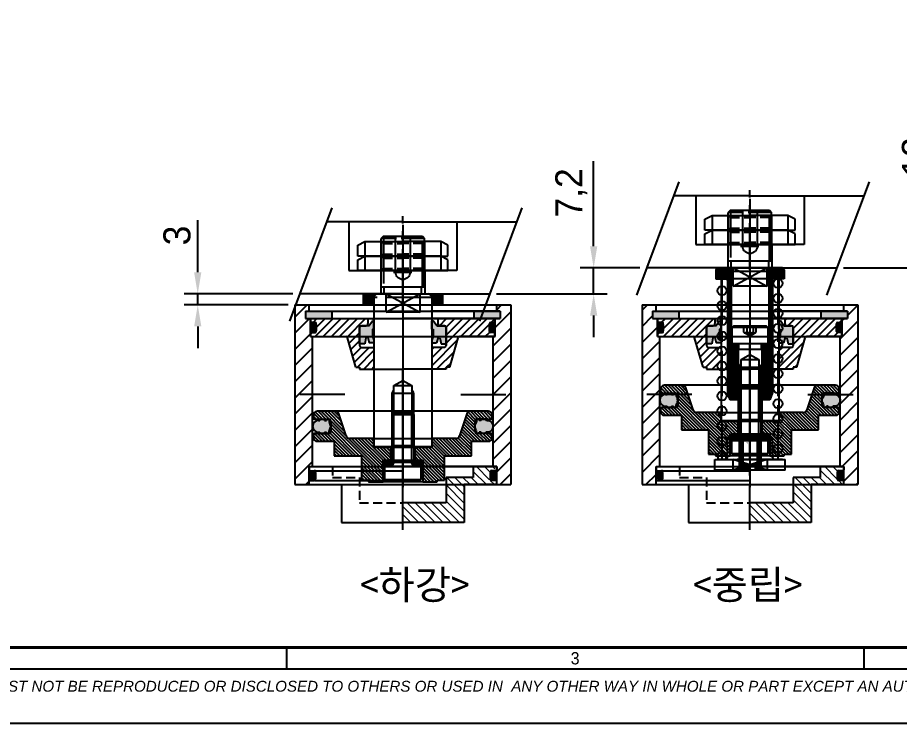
# Model space of a CAD drawing. Header units: inches. Extents: x 0 to 23821, y 0 to 11279.
# Drawn here: x 16130 to 16374.3, y 5964.5 to 6159.9 of the extents above; entities that cross this region are included whole.
import ezdxf

# ---------------------------------------------------------------- set-up
doc = ezdxf.new("R2010")
doc.units = ezdxf.units.IN
doc.header["$LTSCALE"] = 10
doc.header["$MEASUREMENT"] = 0
for name, pattern in [('CENTER', [2, 1.25, -0.25, 0.25, -0.25]), ('DASHED', [0.75, 0.5, -0.25]), ('HIDDEN', [0.375, 0.25, -0.125]), ('PHANTOM', [2.5, 1.25, -0.25, 0.25, -0.25, 0.25, -0.25])]:
    doc.linetypes.add(name, pattern=pattern)
doc.layers.get('Defpoints').update_dxf_attribs({"color": 8})
for name, color, linetype in [('11', 1, 'CENTER'), ('22', 2, 'HIDDEN'), ('77', 40, 'HIDDEN'), ('CENTER LINE', 1, 'CENTER'), ('HIDDEN LINE', 4, 'HIDDEN'), ('PHANTOM LINE', 6, 'PHANTOM'), ('T', 3, 'Continuous'), ('THIN LINE', 3, 'Continuous')]:
    doc.layers.add(name, color=color, linetype=linetype)
doc.layers.add('33', color=3, linetype='PHANTOM', lineweight=9)
doc.styles.add('SCI', font='')
doc.styles.get("Standard").update_dxf_attribs({"font": 'arial.ttf'})
doc.styles.add('기본글씨', font='')
doc.styles.get('SCI').set_extended_font_data('Gulim')
doc.styles.get('기본글씨').set_extended_font_data('GulimChe')
doc.dimstyles.new('SCH', dxfattribs={"dimtxt": 2.5, "dimasz": 2, "dimexe": 1.25, "dimexo": 0.625, "dimtad": 1, "dimdec": 8, "dimtxsty": 'SCI', "dimcen": 2.5, "dimclrd": 4, "dimclre": 4, "dimclrt": 7, "dimadec": 8, "dimazin": 2, "dimtfac": 1, "dimtdec": 8, "dimtmove": 0, "dimatfit": 3, "dimfxl": 1, "dimarcsym": 0})

# ---------------------------------------------------------------- blocks, each defined once
blk = doc.blocks.new('A$Cfc68a438')
at = {"color": 2}
for p, q in [((-248, 10.5), (-248, 7.5)), ((-168, 10.5), (-168, 7.5))]:
    blk.add_line(p, q, dxfattribs=at)
at = {"color": 1}
blk.add_lwpolyline([(-420, 297), (0, 297), (0, 0), (-420, 0)], close=True, dxfattribs=at)
at = {"color": 2}
blk.add_lwpolyline([(-408, 289.5), (-8, 289.5), (-8, 7.5), (-408, 7.5)], close=True, dxfattribs=at)
at = {"const_width": 0.4}
blk.add_lwpolyline([(-405, 286.5), (-11, 286.5), (-11, 10.5), (-405, 10.5)], close=True, dxfattribs=at)
at = {"color": 2, "insert": (-208, 9), "char_height": 1.7, "width": 80, "attachment_point": 5, "style": 'SCI'}
blk.add_mtext('3', dxfattribs=at)
at = {"color": 3, "insert": (-408, 5), "char_height": 1.5, "width": 400.0238, "attachment_point": 4, "style": 'SCI'}
blk.add_mtext('{\\fArial|b0|i1|c0|p34;THIS DRAWING CONTAINS CONFIDENTIAL INFORMATION PROPRIETARY TO SECHANG INTERNATIONAL Co., Ltd.   IT MUST NOT BE REPRODUCED OR DISCLOSED TO OTHERS OR USED IN  ANY OTHER WAY IN WHOLE OR PART EXCEPT AN AUTHORIZED IN WRITING BY SECHANG INTERNATIONAL Co., Ltd.  }', dxfattribs=at)
blk = doc.blocks.new('A$Ce8d7970b')
h = blk.add_hatch()
h.set_pattern_fill('ANSI31', color=3)
h.set_pattern_definition([(45, (-2840.139, -2710.0392), (-2.245064, 2.245064), [])])
h.paths.add_polyline_path([(-25, 0), (-25.6, 0), (-25.6, 5), (-27, 5), (-27, 7), (-26, 7), (-26, 8.8), (-29.9, 8.8), (-29.9, -16), (-25, -16)])
h.paths.add_polyline_path([(-25, -16), (-29.9, -16), (-29.9, -41), (-26, -41), (-26, -36), (-25, -36)])
h.paths.add_polyline_path([(29.9, 8.8), (26, 8.8), (26, 7), (27, 7), (27, 5), (25.6, 5), (25.6, 0), (25, 0), (25, -16), (29.9, -16)])
h.paths.add_polyline_path([(29.9, -16), (25, -16), (25, -36), (26, -36), (26, -41), (29.9, -41)])
for p, q in [((-29.9, 8.8), (29.9, 8.8)), ((-29.9, 8.8), (-29.9, -41)), ((-26, 7), (-26, 8.8)), ((26, 7), (26, 8.8)), ((29.9, 8.8), (29.9, -41)), ((-27, 7), (27, 7)), ((-27, 7), (-27, 5)), ((-27, 5), (27, 5)), ((-25.6, 0), (-25.6, 5)), ((25.6, 0), (25.6, 5)), ((27, 7), (27, 5)), ((-25.6, 0), (25.6, 0)), ((-25, -36), (-25, 0)), ((25, -36), (25, 0)), ((-26, -36), (26, -36)), ((-26, -41), (-26, -36)), ((26, -41), (26, -36)), ((-29.9, -41), (29.9, -41))]:
    blk.add_line(p, q)
at = {"layer": 'CENTER LINE'}
for p, q in [((0, 10.8), (0, -43)), ((-16.07, -16), (-31.05, -16)), ((16.07, -16), (31.05, -16))]:
    blk.add_line(p, q, dxfattribs=at)
blk = doc.blocks.new('A$C10B85BA4')
at = {"layer": 'THIN LINE'}
blk.add_hatch(color=256, dxfattribs=at).paths.add_polyline_path([(-11.91, 0), (-11.91, 2), (-19.24, 2), (-19.24, 0)])
at = {"color": 7, "linetype": 'Continuous'}
for p, q in [((-19.24, 2), (0, 2)), ((-19.24, 2), (-19.24, 0)), ((-19.24, 0), (0, 0))]:
    blk.add_line(p, q, dxfattribs=at)
at = {"color": 3, "linetype": 'DASHED'}
blk.add_line((-11.91, 2), (-11.91, 0), dxfattribs=at)
at = {"layer": 'THIN LINE'}
blk.add_line((-11.91, 2), (-11.91, 0), dxfattribs=at)
blk = doc.blocks.new('A$C268A3F26')
at = {"layer": 'THIN LINE'}
blk.add_hatch(color=256, dxfattribs=at).paths.add_polyline_path([(0, 0.87, 0.37096), (-1.5, 0.87), (-1.5, -0.87, 0.37096), (0, -0.87)])
for p, q in [((-1.5, 0.87), (-1.5, -0.87)), ((0, 0.87), (0, -0.87))]:
    blk.add_line(p, q, dxfattribs=at)
for start, end in [(49.2943, 130.7057), (229.2943, 310.7057)]:
    blk.add_arc((-0.75, 0), 1.15, start, end, dxfattribs=at)
blk = doc.blocks.new('A$C6FC21D95')
at = {"layer": 'THIN LINE'}
blk.add_hatch(color=256, dxfattribs=at).paths.add_polyline_path([(-3.32, 1.24), (-5, 0.92), (-5, -0.5), (-0.5, -0.5, 0.414214), (0, 0), (0, 2.08), (1.4, 3.07), (1.4, 3.5), (-0.96, 3.5), (-0.96, 3.08), (-2.93, 3.08), (-3.97, 3.5), (-4.75, 3.5), (-4.75, 2.18), (-3.29, 1.75, -0.788758)])
for p, q in [((-4.75, 3.5), (-4.75, 2.18)), ((-3.97, 3.5), (-4.75, 3.5)), ((-2.93, 3.08), (-3.97, 3.5)), ((-0.96, 3.08), (-2.93, 3.08)), ((-0.96, 3.5), (1.4, 3.5)), ((-0.96, 3.5), (-0.96, 3.08)), ((0, 2.08), (1.4, 3.07)), ((1.4, 3.5), (1.4, 3.07)), ((-3.32, 1.24), (-5, 0.92)), ((-5, 0.92), (-5, -0.5)), ((-3.29, 1.75), (-4.75, 2.18)), ((0, 2.08), (0, 0)), ((-5, -0.5), (-0.5, -0.5))]:
    blk.add_line(p, q, dxfattribs=at)
for centre, radius, start, end in [((-3.37, 1.5), 0.266, 280.7708, 73.8303), ((-0.5, 0), 0.5, 270, 0)]:
    blk.add_arc(centre, radius, start, end, dxfattribs=at)
blk = doc.blocks.new('A$C0103d36f')
h = blk.add_hatch()
h.set_pattern_fill('ANSI31', color=2, scale=0.5)
h.set_pattern_definition([(45, (-1745.3104, -2719.5731), (-1.122532, 1.122532), [])])
h.paths.add_polyline_path([(-12, -2.5, -0.414214), (-11.5, -2), (-10.3, -2, 0.414214), (-9.7, -1.4), (-9.7, 0), (-25.5, 0), (-25.5, -0.88, 0.39896), (-25.31, -1.08), (-24.28, -1.14, -0.39896), (-24, -1.43), (-24, -3.57, -0.39896), (-24.28, -3.86), (-25.31, -3.92, 0.39896), (-25.5, -4.12), (-25.5, -5), (-15.81, -5, -0.334595), (-15.33, -5.36), (-13, -13.5), (-12, -13.5), (-12, -14), (-8.3, -14, 0.414214), (-8, -13.7), (-8, -8.3, 0.414214), (-8.3, -8), (-11.5, -8, -0.414214), (-12, -7.5)])
h.paths.add_polyline_path([(15.81, -5), (25.5, -5), (25.5, -4.12, 0.39896), (25.31, -3.92), (24.28, -3.86, -0.39896), (24, -3.57), (24, -1.43, -0.39896), (24.28, -1.14), (25.31, -1.08, 0.39896), (25.5, -0.88), (25.5, 0), (9.7, 0), (9.7, -1.4, 0.414214), (10.3, -2), (11.5, -2, -0.414214), (12, -2.5), (12, -7.5, -0.414214), (11.5, -8), (8.3, -8, 0.414214), (8, -8.3), (8, -13.7, 0.414214), (8.3, -14), (12, -14), (12, -13.5), (13, -13.5), (15.33, -5.36, -0.334595)])
for p, q in [((-25.5, 0), (0, 0)), ((-9.7, 0), (-9.7, -1.4)), ((25.5, 0), (0, 0)), ((9.7, 0), (9.7, -1.4)), ((-11.5, -2), (-10.3, -2)), ((11.5, -2), (10.3, -2)), ((-12, -2.5), (-12, -7.5)), ((12, -2.5), (12, -7.5)), ((-25.5, -5), (-15.81, -5)), ((-13, -13.5), (-15.33, -5.36)), ((13, -13.5), (15.33, -5.36)), ((25.5, -5), (15.81, -5)), ((-11.5, -8), (-8.3, -8)), ((-8, -8.3), (-8, -13.7)), ((8, -8.3), (8, -13.7)), ((11.5, -8), (8.3, -8)), ((-13, -13.5), (-12, -13.5)), ((-12, -13.5), (-12, -14)), ((-12, -14), (0, -14)), ((12, -14), (0, -14)), ((13, -13.5), (12, -13.5)), ((12, -13.5), (12, -14)), ((12, -13.5), (12, -14))]:
    blk.add_line(p, q)
at = {"color": 7}
for p, q in [((-25.5, -0.88), (-25.5, 0)), ((25.5, -0.88), (25.5, 0)), ((-24.28, -1.14), (-25.31, -1.08)), ((-24, -1.15), (-24.1, -1.14)), ((-24, -1.25), (-24, -1.15)), ((-24, -3.57), (-24, -1.43)), ((24, -3.57), (24, -1.43)), ((24.28, -1.14), (25.31, -1.08)), ((-25.5, -5), (-25.5, -4.12)), ((-25.31, -3.92), (-24.28, -3.86)), ((25.31, -3.92), (24.28, -3.86)), ((25.5, -5), (25.5, -4.12))]:
    blk.add_line(p, q, dxfattribs=at)
for centre, radius, start, end in [((-25.3, -0.88), 0.2, 180, 267), ((-24.3, -1.43), 0.3, 0, 87), ((24.3, -1.43), 0.3, 93, 180), ((25.3, -0.88), 0.2, 273, 0), ((-25.3, -4.12), 0.2, 93, 180), ((-24.3, -3.57), 0.3, 273, 0), ((24.3, -3.57), 0.3, 180, 267), ((25.3, -4.12), 0.2, 0, 87)]:
    blk.add_arc(centre, radius, start, end, dxfattribs=at)
for centre, radius, start, end in [((-11.5, -2.5), 0.5, 90, 180), ((-10.3, -1.4), 0.6, 270, 0), ((10.3, -1.4), 0.6, 180, 270), ((11.5, -2.5), 0.5, 0, 90), ((-15.81, -5.5), 0.5, 16, 90), ((15.81, -5.5), 0.5, 90, 164), ((-11.5, -7.5), 0.5, 180, 270), ((-8.3, -8.3), 0.3, 0, 90), ((8.3, -8.3), 0.3, 90, 180), ((11.5, -7.5), 0.5, 270, 0), ((-8.3, -13.7), 0.3, 270, 0), ((8.3, -13.7), 0.3, 180, 270)]:
    blk.add_arc(centre, radius, start, end)
at = {"layer": 'CENTER LINE'}
blk.add_line((0, 1.5), (0, -15.5), dxfattribs=at)
blk = doc.blocks.new('A$Cf395cb6d')
blk.add_blockref('A$C0103d36f', (0, 8))
at = {"layer": 'THIN LINE'}
for name, p in [('A$C10B85BA4', (-7.76, 8)), ('A$C268A3F26', (-24, 5.5))]:
    blk.add_blockref(name, p, dxfattribs=at)
at = {"layer": 'THIN LINE', "xscale": -1}
for name, p in [('A$C10B85BA4', (7.76, 8)), ('A$C268A3F26', (24, 5.5))]:
    blk.add_blockref(name, p, dxfattribs=at)
at = {"layer": 'THIN LINE', "xscale": -1, "rotation": 270}
blk.add_blockref('A$C6FC21D95', (-11.5, 6), dxfattribs=at)
at = {"layer": 'THIN LINE', "rotation": 90}
blk.add_blockref('A$C6FC21D95', (11.5, 6), dxfattribs=at)
blk = doc.blocks.new('A$C24AB0AE7')
at = {"layer": '33'}
h = blk.add_hatch(dxfattribs=at)
h.set_pattern_fill('ANSI31', color=256, scale=0.5, style=0)
h.set_pattern_definition([(45, (-1694.0496, -484.75), (-1.122532, 1.122532), [])])
h.paths.add_polyline_path([(7.75, 17), (-2.75, 17), (-2.75, 25.5), (-3.63, 25.5, 0.39896), (-3.83, 25.31), (-3.89, 24.28, -0.39896), (-4.18, 24), (-6.32, 24, -0.39896), (-6.61, 24.28), (-6.67, 25.31, 0.39896), (-6.87, 25.5), (-7.75, 25.5), (-7.75, 19.5), (-4.75, 19.5), (-4.75, 12), (2.25, 12), (2.25, 0), (7.75, 0)])
for p, q in [((-7.75, 26), (-7.75, 0)), ((-7.75, 26), (-6.88, 26)), ((-6.68, 25.81), (-6.61, 24.53)), ((-3.82, 25.81), (-3.89, 24.53)), ((-2.75, 26), (-3.62, 26)), ((-2.75, 26), (-2.75, 17)), ((-6.6, 24.3), (-6.6, 24.25)), ((-6.56, 24.25), (-6.6, 24.25)), ((-4.18, 24.25), (-6.32, 24.25)), ((-3.9, 24.25), (-3.93, 24.25)), ((-3.9, 24.31), (-3.9, 24.25)), ((-7.75, 19.5), (-4.75, 19.5)), ((-4.75, 19.5), (-4.75, 12)), ((-2.75, 17), (7.75, 17)), ((7.75, 17), (7.75, 0)), ((-4.75, 12), (2.25, 12)), ((2.25, 12), (2.25, 0)), ((-7.75, -26), (-7.75, 0)), ((-6.6, -24.25), (-6.6, 0)), ((-3.9, -24.25), (-3.9, 0)), ((-2.75, -26), (-2.75, 0)), ((7.75, -17), (7.75, 0)), ((-2.75, -17), (7.75, -17)), ((-6.56, -24.25), (-6.6, -24.25)), ((-6.6, -24.3), (-6.6, -24.25)), ((-4.18, -24.25), (-6.32, -24.25)), ((-3.9, -24.25), (-3.93, -24.25)), ((-3.9, -24.31), (-3.9, -24.25)), ((-7.75, -26), (-6.87, -26)), ((-6.68, -25.81), (-6.61, -24.53)), ((-3.82, -25.81), (-3.89, -24.53)), ((-2.75, -26), (-3.63, -26))]:
    blk.add_line(p, q)
for centre, radius, start, end in [((-6.88, 25.8), 0.2, 3, 90), ((-6.32, 24.55), 0.3, 183, 270), ((-4.18, 24.55), 0.3, 270, 357), ((-3.62, 25.8), 0.2, 90, 177), ((-6.32, -24.55), 0.3, 90, 177), ((-4.18, -24.55), 0.3, 3, 90), ((-6.88, -25.8), 0.2, 270, 357), ((-3.62, -25.8), 0.2, 183, 270)]:
    blk.add_arc(centre, radius, start, end)
at = {"layer": '11'}
blk.add_line((9.75, 0), (-9.75, 0), dxfattribs=at)
at = {"layer": '22'}
for p, q in [((2.25, -12), (2.25, 0)), ((-4.75, -12), (2.25, -12)), ((-4.75, -19.5), (-4.75, -12)), ((-7.75, -19.5), (-4.75, -19.5))]:
    blk.add_line(p, q, dxfattribs=at)
blk = doc.blocks.new('A$Cca70d1af')
at = {"rotation": 270}
blk.add_blockref('A$C24AB0AE7', (0, -2.75), dxfattribs=at)
at = {"layer": 'THIN LINE'}
blk.add_blockref('A$C268A3F26', (-24.25, 2.5), dxfattribs=at)
at = {"layer": 'THIN LINE', "xscale": -1}
blk.add_blockref('A$C268A3F26', (24.25, 2.5), dxfattribs=at)
blk = doc.blocks.new('A$Cfb4d30c0')
for name, p in [('A$Ce8d7970b', (0, 46)), ('A$Cf395cb6d', (0, 43)), ('A$Cca70d1af', (0, 5))]:
    blk.add_blockref(name, p)
blk = doc.blocks.new('A$C23AA0C52')
h = blk.add_hatch()
h.set_pattern_fill('ANSI31', color=30, angle=90)
h.set_pattern_definition([(135, (59593.69824, -232627.32468), (-0.08838834765, -0.08838834765), [])])
h.paths.add_polyline_path([(1.5, -8.1), (1.5, -11), (4.5, -11), (4.5, -8.1)])
h.paths.add_polyline_path([(1.5, 11), (1.5, 8.1), (4.5, 8.1), (4.5, 11)])
for p, q in [((1.5, -11), (1.5, 11)), ((1.5, 11), (4.5, 11)), ((4.5, -11), (4.5, 11)), ((1.5, 8.1), (4.5, 8.1)), ((1.5, -8.1), (4.5, -8.1)), ((1.5, -11), (4.5, -11))]:
    blk.add_line(p, q)
at = {"layer": 'CENTER LINE'}
blk.add_line((6, 0), (0, 0), dxfattribs=at)
blk = doc.blocks.new('A$C17a7aba7')
h = blk.add_hatch()
h.set_pattern_fill('ANSI31', color=3, scale=0.2)
h.set_pattern_definition([(45, (-3968.1612, -2607.027), (-0.44901281, 0.44901281), [])])
h.paths.add_polyline_path([(6.82, 17.77, 0.322823), (7.5, 18.72), (7.5, 23.75, 0.414214), (6.5, 24.75), (5.65, 24.75, 0.414214), (5.35, 24.45), (5.35, 20.5, -0.414214), (4.85, 20), (1.85, 20, -0.414214), (1.35, 20.5), (1.35, 24.45, 0.414214), (1.05, 24.75), (0.2, 24.75, 0.414214), (-0.8, 23.75), (-0.8, 19), (-4.8, 19), (-4.8, 11.5), (-11.6, 11.5), (-11.6, 9.5), (-12, 9.5), (-12, 5.5), (-6, 5.5), (-6, 3.3), (-2.5, 3.3), (-2.5, 8), (0, 8), (0, 14.78), (0, 15.5), (0.68, 15.73)])
h.paths.add_polyline_path([(-2.5, -3.3), (-6, -3.3), (-6, -5.5), (-12, -5.5), (-12, -9.5), (-11.6, -9.5), (-11.6, -11.5), (-4.8, -11.5), (-4.8, -19), (-0.8, -19), (-0.8, -23.75, 0.414214), (0.2, -24.75), (1.05, -24.75, 0.414214), (1.35, -24.45), (1.35, -20.5, -0.414214), (1.85, -20), (4.85, -20, -0.414214), (5.35, -20.5), (5.35, -24.45, 0.414214), (5.65, -24.75), (6.5, -24.75, 0.414214), (7.5, -23.75), (7.5, -18.72, 0.322823), (6.82, -17.77), (0.68, -15.73), (0, -15.5), (0, -14.78), (0, -8), (-2.5, -8)])
for p, q in [((1.05, 24.75), (0.2, 24.75)), ((1.35, 20.5), (1.35, 24.45)), ((5.35, 24.45), (5.35, 20.5)), ((6.5, 24.75), (5.65, 24.75)), ((-0.8, 23.75), (-0.8, 19)), ((7.5, 18.72), (7.5, 23.75)), ((4.85, 20), (1.85, 20)), ((-0.8, 19), (-4.8, 19)), ((-4.8, 19), (-4.8, 11.5)), ((0.68, 15.73), (6.82, 17.77)), ((7.5, -18.72), (7.5, 18.72)), ((0, 8), (0, 14.78)), ((-4.8, 11.5), (-11.6, 11.5)), ((-11.6, 11.5), (-11.6, 9.5)), ((-11.6, 9.5), (-12, 9.5)), ((-12, 9.5), (-12, 5.5)), ((-2.5, 3.3), (-2.5, 8)), ((-2.5, 8), (0, 8)), ((0, 8), (0, -8)), ((-12, 5.5), (-6, 5.5)), ((-12, -5.5), (-12, 5.5)), ((-6, 5.5), (-6, 3.3)), ((-6, 3.3), (-2.5, 3.3)), ((-6, 3.3), (-6, -3.3)), ((-2.5, -3.3), (-2.5, 3.3)), ((-2.5, -3.3), (-6, -3.3)), ((-6, -3.3), (-6, -5.5)), ((-2.5, -8), (-2.5, -3.3)), ((-6, -5.5), (-12, -5.5)), ((-12, -5.5), (-12, -9.5)), ((-12, -9.5), (-11.6, -9.5)), ((-11.6, -9.5), (-11.6, -11.5)), ((0, -8), (-2.5, -8)), ((0, -14.78), (0, -8)), ((-11.6, -11.5), (-4.8, -11.5)), ((-4.8, -11.5), (-4.8, -19)), ((6.82, -17.77), (0.68, -15.73)), ((-4.8, -19), (-0.8, -19)), ((-0.8, -19), (-0.8, -23.75)), ((7.5, -23.75), (7.5, -18.72)), ((1.35, -24.45), (1.35, -20.5)), ((1.85, -20), (4.85, -20)), ((5.35, -20.5), (5.35, -24.45)), ((0.2, -24.75), (1.05, -24.75)), ((5.65, -24.75), (6.5, -24.75))]:
    blk.add_line(p, q)
for centre, radius, start, end in [((0.2, 23.75), 1, 90, 180), ((1.05, 24.45), 0.3, 0, 90), ((5.65, 24.45), 0.3, 90, 180), ((6.5, 23.75), 1, 0, 90), ((1.85, 20.5), 0.5, 180, 270), ((4.85, 20.5), 0.5, 270, 0), ((6.5, 18.72), 1, 288.4349, 0), ((1, 14.78), 1, 108.4349, 180), ((1, -14.78), 1, 180, 251.5651), ((6.5, -18.72), 1, 0, 71.5651), ((1.85, -20.5), 0.5, 90, 180), ((4.85, -20.5), 0.5, 0, 90), ((0.2, -23.75), 1, 180, 270), ((6.5, -23.75), 1, 270, 0), ((1.05, -24.45), 0.3, 270, 0), ((5.65, -24.45), 0.3, 180, 270)]:
    blk.add_arc(centre, radius, start, end)
at = {"layer": 'CENTER LINE', "linetype": 'Continuous'}
blk.add_line((10.05, 0), (-12.5, 0), dxfattribs=at)
blk = doc.blocks.new('MDTapSHM6 Dp15')
at = {"layer": 'CENTER LINE', "ltscale": 3.6836}
blk.add_line((-3, 0), (21.56, 0), dxfattribs=at)
at = {"layer": 'HIDDEN LINE', "ltscale": 7.367199}
for p, q in [((0, 3), (15, 3)), ((0.54, 2.46), (0, 3)), ((0.54, 2.46), (17.14, 2.46)), ((0.54, 2.46), (0.54, -2.46)), ((15, 3), (15.94, 2.46)), ((15, 3), (15, -3)), ((17.14, 2.46), (17.14, -2.46)), ((17.14, 2.46), (18.56, 0)), ((18.56, 0), (17.14, -2.46)), ((0, -3), (0.54, -2.46)), ((0, -3), (15, -3)), ((17.14, -2.46), (0.54, -2.46)), ((15, -3), (15.94, -2.46))]:
    blk.add_line(p, q, dxfattribs=at)
blk = doc.blocks.new('A$C2C0A1504')
for p, q in [((-58.5, 7.7), (-58.2, 8)), ((-58.5, -7.7), (-58.5, 7.7)), ((-58.2, 8), (-58.2, -8)), ((-17, 8), (-58.2, 8)), ((-16, 7), (-16, -7)), ((-16, 5.2), (-14, 5.2)), ((-14, 6), (-14, -6)), ((-14, 6), (-0.6, 6)), ((-0.6, 2), (-0.6, 6)), ((0, 5.4), (-0.6, 6)), ((-0.6, 2), (-0.6, 6)), ((0, 5.4), (0, 2)), ((-10, 2), (-0.6, 2)), ((0, 2), (0, -2)), ((-0.6, -2), (-10, -2)), ((-0.6, -6), (-0.6, -2)), ((-0.6, -6), (-0.6, -2)), ((0, -2), (0, -5.4)), ((-16, -5.2), (-14, -5.2)), ((-14, -6), (-0.6, -6)), ((0, -5.4), (-0.6, -6)), ((-58.5, -7.7), (-58.2, -8)), ((-17, -8), (-58.2, -8))]:
    blk.add_line(p, q)
at = {"color": 4}
for p, q in [((-21, 4.66), (-16, -4.66)), ((-16, 4.66), (-21, -4.66))]:
    blk.add_line(p, q, dxfattribs=at)
blk.add_lwpolyline([(-21, 4.66), (-16, 4.66), (-16, -4.66), (-21, -4.66)], close=True, dxfattribs=at)
for centre, start, end in [((-17, 7), 0, 90), ((-17, -7), 270, 0)]:
    blk.add_arc(centre, 1, start, end)
for points, knots in [([(-12, 0), (-12, 0.25), (-11.95, 0.52), (-11.74, 1.01), (-11.59, 1.24), (-11.24, 1.59), (-11.01, 1.74), (-10.52, 1.95), (-10.25, 2), (-10, 2)], [-0.3038801, -0.3038801, -0.3038801, -0.3038801, -0.2279277, -0.2279277, -0.1519753, -0.1519753, -0.0759876, -0.0759876, 0, 0, 0, 0]), ([(-10, -2), (-10.25, -2), (-10.52, -1.95), (-11.01, -1.74), (-11.24, -1.59), (-11.59, -1.24), (-11.74, -1.01), (-11.95, -0.52), (-12, -0.25), (-12, 0)], [-0.6077601, -0.6077601, -0.6077601, -0.6077601, -0.5317725, -0.5317725, -0.4557848, -0.4557848, -0.3798325, -0.3798325, -0.3038801, -0.3038801, -0.3038801, -0.3038801])]:
    blk.add_open_spline(points, degree=3, knots=knots)
for points in [[(-0.6, 2), (-0.28, 2), (0, 2)], [(0, -2), (-0.28, -2), (-0.6, -2)]]:
    blk.add_rational_spline(points, [1, 1.00158396044, 1], degree=2)
at = {"layer": 'CENTER LINE'}
for p, q in [((-17, -7.9), (-17, 7.9)), ((-0.6, 5.4), (-14, 5.4)), ((-14, -5.4), (-0.6, -5.4))]:
    blk.add_line(p, q, dxfattribs=at)
at = {"layer": 'CENTER LINE', "linetype": 'Continuous'}
for p, q in [((-10, 2.6), (-10, -2.49)), ((3.18, 0), (-60.48, 0)), ((-9.5, 0), (-10.5, 0))]:
    blk.add_line(p, q, dxfattribs=at)
at = {"layer": 'HIDDEN LINE'}
blk.add_line((-0.6, -2), (-0.6, 2), dxfattribs=at)
blk.add_blockref('MDTapSHM6 Dp15', (-58.5, 0))
blk = doc.blocks.new('A$C50D66C6C')
at = {"layer": 'THIN LINE'}
blk.add_hatch(color=256, dxfattribs=at).paths.add_polyline_path([(1.64, 1.7), (2, 1.7), (2, 2.98), (1.64, 2.98), (1.64, 3.36, 0.414214), (0, 5, 0.414214), (-1.64, 3.36), (-1.64, 2.98), (-2, 2.98), (-2, 1.7), (-1.64, 1.7), (-1.64, 1.17), (-2, 1.17), (-2, 0.44), (-1.12, 0.44, 0.189263), (0, 0, 0.189263), (1.12, 0.44), (2, 0.44), (2, 1.17), (1.64, 1.17)])
for p, q in [((-2, 2.98), (-2, 1.7)), ((-2, 2.98), (-1.64, 2.98)), ((-1.64, 3.36), (-1.64, 2.98)), ((1.64, 3.36), (1.64, 2.98)), ((2, 2.98), (1.64, 2.98)), ((2, 2.98), (2, 1.7)), ((-1.64, 1.7), (-2, 1.7)), ((-2, 1.17), (-1.64, 1.17)), ((-2, 1.17), (-2, 0.44)), ((-2, 0.44), (-1.12, 0.44)), ((-1.64, 1.7), (-1.64, 1.17)), ((2, 0.44), (1.12, 0.44)), ((1.64, 1.7), (2, 1.7)), ((1.64, 1.7), (1.64, 1.17)), ((2, 1.17), (1.64, 1.17)), ((2, 1.17), (2, 0.44))]:
    blk.add_line(p, q, dxfattribs=at)
for centre, start, end in [((0, 3.36), 90, 180), ((0, 3.36), 0, 90), ((0, 1.64), 227.1313, 270), ((0, 1.64), 270, 312.8687)]:
    blk.add_arc(centre, 1.64, start, end, dxfattribs=at)
blk = doc.blocks.new('A$C6DA00DD6')
h = blk.add_hatch()
h.set_pattern_fill('ANSI31', color=4)
h.set_pattern_definition([(45, (-231868.86231, -59220.01641), (-0.08838834765, 0.08838834765), [])])
h.paths.add_polyline_path([(-5.4, 1.8), (-5.4, 0), (-3.25, 0), (-3.25, 1.8)])
h.paths.add_polyline_path([(3.25, 1.8), (3.25, 0), (5.4, 0), (5.4, 1.8)])
for p, q in [((-3.25, 0), (-3.25, 1.8)), ((3.25, 0), (3.25, 1.8))]:
    blk.add_line(p, q)
blk.add_lwpolyline([(-5.4, 1.8), (5.4, 1.8), (5.4, 0), (-5.4, 0)], close=True)
at = {"layer": '11', "ltscale": 5}
blk.add_line((0, -1), (0, 2.8), dxfattribs=at)
blk = doc.blocks.new('A$C4C1923EE')
for p, q in [((-5, 4.79), (-4.6, 5.19)), ((-4.6, 5.19), (4.6, 5.19)), ((4.6, 5.19), (5, 4.79)), ((5, 4.79), (-5, 4.79)), ((-5, 1.19), (-5, 4.79)), ((5, 4.79), (5, 1.19)), ((5, 1.19), (-5, 1.19)), ((-3, -13.27), (-3, 1.19)), ((3, 0), (-3, 0)), ((3, 1.19), (3, -13.27)), ((-2.46, -13.81), (-3, -13.27)), ((3, -13.27), (-3, -13.27)), ((2.46, -13.81), (-2.46, -13.81)), ((3, -13.27), (2.46, -13.81))]:
    blk.add_line(p, q)
at = {"layer": '11', "ltscale": 4}
blk.add_line((0, 6.69), (0, -15.31), dxfattribs=at)
at = {"layer": '11', "linetype": 'ByBlock'}
for points in [[(-3, 1.19), (-2.46, 0.25), (-2.46, -13.81)], [(3, 1.19), (2.46, 0.25), (2.46, -13.81)]]:
    blk.add_lwpolyline(points, dxfattribs=at)
at = {"layer": '33'}
blk.add_text('M6', height=0.25, dxfattribs=at).set_placement((0.54, 1.7))
blk = doc.blocks.new('A$C3b3cd357')
for name, p, rotation in [('A$C2C0A1504', (0, 36.94), 90), ('A$C17a7aba7', (0, -19.06), 90), ('A$C4C1923EE', (0, -25.67), 180)]:
    blk.add_blockref(name, p, dxfattribs=dict(rotation=rotation))
blk.add_blockref('A$C6DA00DD6', (0, -26.86))
at = {"layer": 'THIN LINE', "rotation": 90.00000000000001}
blk.add_blockref('A$C50D66C6C', (-20, -15.71), dxfattribs=at)
at = {"layer": 'THIN LINE', "xscale": -1, "rotation": 270}
blk.add_blockref('A$C50D66C6C', (20, -15.71), dxfattribs=at)
blk = doc.blocks.new('A$C165937EF')
for p, q in [((0, 20), (-21.12, 20)), ((-15, 20), (-15, 6.5)), ((0, 20), (31.57, 20)), ((15, 20), (15, 6.5)), ((-15, 6.5), (0, 6.5)), ((-6.1, 6.5), (-6.1, 0)), ((15, 6.5), (0, 6.5)), ((6.1, 6.5), (6.1, 0)), ((0, 0), (-28.63, 0)), ((0, 0), (24.07, 0))]:
    blk.add_line(p, q)
at = {"layer": 'CENTER LINE'}
for p, q in [((0, -0.12), (0, 21.54)), ((0, -0.12), (0, 21.54)), ((0, -0.5), (0, 20.5)), ((0, -0.5), (0, 20.5))]:
    blk.add_line(p, q, dxfattribs=at)
at = {"layer": 'PHANTOM LINE', "ltscale": 3}
for p, q in [((-19.69, 23.82), (-31.46, -7.54)), ((33.01, 23.82), (21.24, -7.54))]:
    blk.add_line(p, q, dxfattribs=at)
blk = doc.blocks.new('A$C45611588')
for p, q in [((10.5, 10), (0, 10)), ((12.5, 9), (10.5, 10)), ((10.5, 10), (10.5, 6)), ((12.5, 6), (12.5, 9)), ((10.5, 6), (0, 6)), ((0, 6), (12.5, 6)), ((12.5, 5), (10.5, 6)), ((10.5, 6), (10.5, 2)), ((12.5, 2), (12.5, 5)), ((0, 2), (12.5, 2))]:
    blk.add_line(p, q)
at = {"layer": '11'}
for p, q in [((0, 12), (0, 4)), ((0, 8), (0, 0))]:
    blk.add_line(p, q, dxfattribs=at)
at = {"layer": '77'}
for p, q in [((6, 10), (5.37, 9.44)), ((5.37, 9.44), (0, 9.44)), ((5.37, 9.44), (5.37, 6.56)), ((5.37, 6.56), (0, 6.56)), ((5.37, 5.44), (0, 5.44)), ((6, 6), (5.37, 6.56)), ((6, 6), (5.37, 5.44)), ((5.37, 5.44), (5.37, 2.56)), ((5.37, 2.56), (0, 2.56)), ((6, 2), (5.37, 2.56))]:
    blk.add_line(p, q, dxfattribs=at)
at = {"layer": 'T'}
for p, q in [((6, 10), (6, 6)), ((6, 6), (6, 2))]:
    blk.add_line(p, q, dxfattribs=at)
blk = doc.blocks.new('A$C3ae19b0e')
for name, p in [('A$C165937EF', (0, 0)), ('A$C45611588', (0, 4.5))]:
    blk.add_blockref(name, p)
at = {"xscale": -1}
blk.add_blockref('A$C45611588', (0, 4.5), dxfattribs=at)
blk = doc.blocks.new('A$C6b40445b')
for name, p in [('A$C3ae19b0e', (0, 8.51)), ('A$C3b3cd357', (0, -12.43))]:
    blk.add_blockref(name, p)
blk = doc.blocks.new('A$C07F23B0C')
h = blk.add_hatch()
h.set_pattern_fill('ANSI31', color=30)
h.set_pattern_definition([(45, (-234963.36249, -59667.40513), (-0.08838834765, 0.08838834765), [])])
h.paths.add_polyline_path([(27.28, 5.5), (25.28, 6.25), (-5.72, 6.25, -0.414214), (-6.22, 6.75), (-6.22, 9.5), (-8.72, 9.5), (-9.22, 9), (-9.22, 5.25), (11.78, 5.25), (11.78, 3.3), (27.28, 3.3)])
h.paths.add_polyline_path([(27.28, -3.3), (11.78, -3.3), (11.78, -5.25), (-9.22, -5.25), (-9.22, -9), (-8.72, -9.5), (-6.22, -9.5), (-6.22, -6.75, -0.414214), (-5.72, -6.25), (25.28, -6.25), (27.28, -5.5)])
for p, q in [((-8.72, 9.5), (-9.22, 9)), ((-9.22, 9), (-9.22, -9)), ((-8.72, 9.5), (-6.22, 9.5)), ((-6.22, 9.5), (-6.22, 6.75)), ((-9.22, 5.25), (11.78, 5.25)), ((-5.72, 6.25), (25.28, 6.25)), ((11.78, 5.25), (11.78, -5.25)), ((25.28, 6.25), (27.28, 5.5)), ((27.28, 5.5), (27.28, 3.4)), ((11.78, 3.3), (27.18, 3.3)), ((27.18, 3.3), (27.28, 3.4)), ((11.78, -3.3), (27.18, -3.3)), ((27.28, -3.4), (27.18, -3.3)), ((27.28, -3.4), (27.28, -5.5)), ((-9.22, -5.25), (11.78, -5.25)), ((-6.22, -9.5), (-6.22, -6.75)), ((-5.72, -6.25), (25.28, -6.25)), ((27.28, -5.5), (25.28, -6.25)), ((-9.22, -9), (-8.72, -9.5)), ((-8.72, -9.5), (-6.22, -9.5))]:
    blk.add_line(p, q)
for centre, start, end in [((-5.72, 6.75), 180, 270), ((-5.72, -6.75), 90, 180)]:
    blk.add_arc(centre, 0.5, start, end)
at = {"layer": 'CENTER LINE'}
blk.add_line((-10.22, 0), (28.28, 0), dxfattribs=at)
blk = doc.blocks.new('A$C554419EA')
for centre in [(7.75, 48.75), (-7.75, 46.7), (7.75, 44.58), (-7.75, 42.53), (7.75, 40.42), (-7.75, 38.37), (7.75, 36.25), (-7.75, 34.2), (7.75, 32.08), (-7.75, 30.03), (-7.75, 25.87), (7.75, 27.92), (7.75, 23.75), (-7.75, 21.7), (7.75, 19.58), (-7.75, 17.53), (7.75, 15.42), (-7.75, 13.37), (7.75, 11.25), (-7.75, 9.2), (7.75, 7.08), (-7.75, 5.03), (7.75, 2.92)]:
    blk.add_circle(centre, 1.25)
blk.add_arc((-7.75, 0.87), 1.25, 316.182, 223.818)
at = {"layer": 'CENTER LINE'}
for p, q in [((-7.75, 50.03), (-7.75, 0)), ((0, 50.03), (0, 0)), ((7.75, 50), (7.75, -0.03))]:
    blk.add_line(p, q, dxfattribs=at)
at = {"layer": 'PHANTOM LINE'}
for p, q in [((8.03, 50), (-7.75, 50)), ((9, 0), (-9, 0))]:
    blk.add_line(p, q, dxfattribs=at)
at = {"layer": 'THIN LINE'}
blk.add_line((-7.47, 47.92), (-7.61, 47.95), dxfattribs=at)
blk = doc.blocks.new('A$C50387CBF')
for p, q in [((-6, 5), (-6.5, 4.5)), ((-6, 5), (-6, -5)), ((-6, 5), (-1.5, 5)), ((-1.5, 5), (-1.5, 3.15)), ((-6.5, -4.5), (-6.5, 4.5)), ((-1.5, 3.15), (-1.5, -3.15)), ((-1.5, 3.15), (0, 3.15)), ((0, 3.25), (23.5, 3.25)), ((0, 3.25), (0, 3.15)), ((0, -3.15), (0, 3.15)), ((23.5, 3.25), (23.5, 2)), ((25, 2.5), (32, 2.5)), ((25, 2.5), (25, 2)), ((32, 2.5), (32, -2.5)), ((32.5, 2), (32, 2.5)), ((23.5, -2), (23.5, 2)), ((25, 2), (23.5, 2)), ((25, 2), (25, -2)), ((32.5, -2), (32.5, 2)), ((25, -2), (23.5, -2)), ((23.5, -3.25), (23.5, -2)), ((25, -2.5), (25, -2)), ((32.5, -2), (32, -2.5)), ((-6.5, -4.5), (-6, -5)), ((-1.5, -3.15), (0, -3.15)), ((-1.5, -5), (-1.5, -3.15)), ((0, -3.25), (0, -3.15)), ((0, -3.25), (23.5, -3.25)), ((25, -2.5), (32, -2.5)), ((-6, -5), (-1.5, -5))]:
    blk.add_line(p, q)
at = {"layer": 'CENTER LINE'}
blk.add_line((-8, 0), (34, 0), dxfattribs=at)
at = {"layer": 'HIDDEN LINE'}
for p, q in [((-4.75, 1.73), (-6.5, 1.73)), ((-6.5, 0.87), (-4.75, 0.87)), ((-3.69, 0), (-4.52, 1.43)), ((-3.69, 0), (-4.52, -1.43)), ((-4.5, 0), (-4.5, 1.3)), ((-4.5, 0), (-4.5, -1.3)), ((-6.5, -0.87), (-4.75, -0.87)), ((-4.75, -1.73), (-6.5, -1.73))]:
    blk.add_line(p, q, dxfattribs=at)
for centre, radius, start, end in [((-5, 1.3), 0.504, 300.6948, 59.3052), ((-6.14, 0), 1.64, 328.2223, 31.7777), ((-5, -1.3), 0.504, 300.6948, 59.3052)]:
    blk.add_arc(centre, radius, start, end, dxfattribs=at)
at = {"layer": 'THIN LINE'}
for p, q in [((25, 2), (32.5, 2)), ((25, -2), (32.5, -2))]:
    blk.add_line(p, q, dxfattribs=at)
blk = doc.blocks.new('A$C78EB2E78')
for p, q in [((5.18, 9.75), (2.18, 9.75)), ((2.18, -9.75), (2.18, 9.75)), ((5.18, 9.75), (5.18, -9.75)), ((-4.82, 5.25), (-3.82, 6.25)), ((-4.82, 5.25), (-4.82, -5.25)), ((1.68, 6.25), (-3.82, 6.25)), ((2.18, 4.78), (5.18, 4.78)), ((2.18, -4.78), (5.18, -4.78)), ((-4.82, -5.25), (-3.82, -6.25)), ((1.68, -6.25), (-3.82, -6.25)), ((5.18, -9.75), (2.18, -9.75))]:
    blk.add_line(p, q)
for centre, start, end in [((1.68, 6.75), 270, 0), ((1.68, -6.75), 0, 90)]:
    blk.add_arc(centre, 0.5, start, end)
at = {"layer": 'CENTER LINE'}
for p, q in [((-6.11, 0), (6.11, 0)), ((-5.97, 0), (4.12, 0))]:
    blk.add_line(p, q, dxfattribs=at)
at = {"layer": 'HIDDEN LINE'}
for p, q in [((-4.32, 2.5), (-4.82, 3)), ((-4.32, 2.5), (4.68, 2.5)), ((-4.32, -2.5), (-4.32, 2.5)), ((4.68, 2.5), (5.18, 3)), ((4.68, -2.5), (4.68, 2.5)), ((-4.32, -2.5), (-4.82, -3)), ((-4.32, -2.5), (4.68, -2.5)), ((4.68, -2.5), (5.18, -3))]:
    blk.add_line(p, q, dxfattribs=at)
at = {"layer": 'THIN LINE'}
for p, q in [((-3.82, 6.25), (-3.82, -6.25)), ((-4.82, 3), (5.18, 3)), ((2.18, 4.78), (5.18, -4.78)), ((5.18, 4.78), (2.18, -4.78)), ((-4.82, -3), (5.18, -3))]:
    blk.add_line(p, q, dxfattribs=at)
blk = doc.blocks.new('A$C38D700D7')
at = {"rotation": 270}
for name, p in [('A$C07F23B0C', (0.87, 6.78)), ('A$C50387CBF', (0.87, -6.5)), ('A$C78EB2E78', (0.87, -34.82))]:
    blk.add_blockref(name, p, dxfattribs=at)
blk.add_blockref('A$C554419EA', (0.87, -37))
blk = doc.blocks.new('*D1613')
at = {"color": 4, "lineweight": -2, "transparency": 16777216}
for p, q in [((16179.9, 6089.38), (16179.9, 6103.78)), ((16206.24, 6083.38), (16176.15, 6083.38)), ((16179.9, 6080.38), (16179.9, 6083.38)), ((16204.97, 6080.38), (16176.15, 6080.38)), ((16179.9, 6074.38), (16179.9, 6068.38))]:
    blk.add_line(p, q, dxfattribs=at)
at = {"color": 4, "transparency": 16777216}
for points in [[(16178.9, 6089.38), (16180.9, 6089.38), (16179.9, 6083.38)], [(16178.9, 6074.38), (16180.9, 6074.38), (16179.9, 6080.38)]]:
    blk.add_solid(points, dxfattribs=at)
at = {"layer": 'Defpoints', "color": 0, "transparency": 16777216}
for p in [(16179.9, 6083.38), (16208.12, 6083.38), (16206.84, 6080.38)]:
    blk.add_point(p, dxfattribs=at)
at = {"color": 7, "transparency": 16777216, "insert": (16174.18, 6099.58), "char_height": 7.5, "attachment_point": 5, "rotation": 90, "style": 'SCI'}
blk.add_mtext('3', dxfattribs=at)
blk = doc.blocks.new('*D1614')
at = {"color": 4, "lineweight": -2, "transparency": 16777216}
for p, q in [((16289.61, 6096.58), (16289.61, 6120.18)), ((16302.42, 6090.58), (16285.86, 6090.58)), ((16289.61, 6083.38), (16289.61, 6090.58)), ((16262.69, 6083.38), (16293.36, 6083.38)), ((16289.61, 6077.38), (16289.61, 6071.38))]:
    blk.add_line(p, q, dxfattribs=at)
at = {"color": 4, "transparency": 16777216}
for points in [[(16288.61, 6096.58), (16290.61, 6096.58), (16289.61, 6090.58)], [(16288.61, 6077.38), (16290.61, 6077.38), (16289.61, 6083.38)]]:
    blk.add_solid(points, dxfattribs=at)
at = {"layer": 'Defpoints', "color": 0, "transparency": 16777216}
for p in [(16289.61, 6090.58), (16304.29, 6090.58), (16260.81, 6083.38)]:
    blk.add_point(p, dxfattribs=at)
at = {"color": 7, "transparency": 16777216, "insert": (16283.43, 6111.38), "char_height": 7.5, "attachment_point": 5, "rotation": 90, "style": 'SCI'}
blk.add_mtext('7,2', dxfattribs=at)
blk = doc.blocks.new('*D1615')
at = {"color": 4, "lineweight": -2, "transparency": 16777216}
for p, q in [((16384.5, 6108.58), (16384.5, 6128.05)), ((16395.19, 6102.58), (16380.75, 6102.58)), ((16384.5, 6090.58), (16384.5, 6102.58)), ((16358.86, 6090.58), (16388.25, 6090.58)), ((16384.5, 6084.58), (16384.5, 6078.58))]:
    blk.add_line(p, q, dxfattribs=at)
at = {"color": 4, "transparency": 16777216}
for points in [[(16383.5, 6108.58), (16385.5, 6108.58), (16384.5, 6102.58)], [(16383.5, 6084.58), (16385.5, 6084.58), (16384.5, 6090.58)]]:
    blk.add_solid(points, dxfattribs=at)
at = {"layer": 'Defpoints', "color": 0, "transparency": 16777216}
for p in [(16384.5, 6102.58), (16397.07, 6102.58), (16356.99, 6090.58)]:
    blk.add_point(p, dxfattribs=at)
at = {"color": 7, "transparency": 16777216, "insert": (16378.77, 6121.31), "char_height": 7.5, "attachment_point": 5, "rotation": 90, "style": 'SCI'}
blk.add_mtext('12', dxfattribs=at)

msp = doc.modelspace()

# ---------------------------------------------------------------- block references
at = {"xscale": 2, "yscale": 2, "zscale": 2}
msp.add_blockref('A$Cfc68a438', (16700.47847211, 5964.45976083), dxfattribs=at)
for name, p in [('A$C6b40445b', (16332.91742832, 6082.07075343)), ('A$C6b40445b', (16236.7432122, 6074.87075343)), ('A$C38D700D7', (16332.05140291, 6074.57950069)), ('A$Cfb4d30c0', (16236.7432122, 6025.57950069)), ('A$Cfb4d30c0', (16332.91742832, 6025.57950069))]:
    msp.add_blockref(name, p)
at = {"rotation": 270}
msp.add_blockref('A$C23AA0C52', (16236.7432122, 6084.87950069), dxfattribs=at)

# ---------------------------------------------------------------- texts
at = {"layer": 'THIN LINE', "style": '기본글씨'}
for s, p in [('<하강>', (16224.87074872, 5998.84164789)), ('<중립>', (16317.129327, 5998.84164789))]:
    msp.add_text(s, height=7.997123513, dxfattribs=at).set_placement(p)

# ---------------------------------------------------------------- dimensions: what is measured, and where the dimension line sits
for base, p1, p2, picture, middle in [((16384.49801808, 6102.5795006898), (16356.9868288506, 6090.5795006897), (16397.0670742732, 6102.5795006898), '*D1615', (16378.7681578936, 6121.3130226605)), ((16289.6145484837, 6090.5795006897), (16260.812612734, 6083.3795006897), (16304.2911276809, 6090.5795006897), '*D1614', (16283.4302941561, 6111.3802663355)), ((16179.90144274, 6083.37950069), (16206.8432122, 6080.37950069), (16208.11691156, 6083.37950069), '*D1613', (16174.18156924, 6099.58139816))]:
    dim = msp.add_linear_dim(base=base, p1=p1, p2=p2, angle=90, dimstyle='SCH', override={"dimscale": 3})
    dim.commit()
    dim.dimension.update_dxf_attribs({"geometry": picture, "text_midpoint": middle})

doc.saveas('drawing.dxf')
